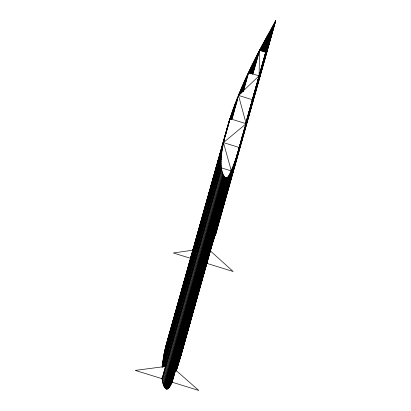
<?xml version="1.0" encoding="UTF-8"?>
<svg xmlns="http://www.w3.org/2000/svg" width="411" height="411" viewBox="0 0 411 411"><rect width="100%" height="100%" fill="white"/><g stroke="black" fill="none" stroke-linecap="round" stroke-linejoin="round"><path stroke-width="0.62" d="M231.722 119.498L238.488 95.414L259.105 75.881L259.505 50.085L265.758 52.022M263.204 61.003L256.67 84.851C247.021 115.013 242.521 147.323 228.655 175.99C227.864 177.958 225.295 178.718 224.252 176.535C219.957 169.399 221.082 160.465 221.776 152.548C229.574 105.159 252.637 62.04 275.75 20.55L215.883 233.561L275.75 20.55M162.062 367.095L164.364 352.376L169.044 334.641M192.137 315.206L192.785 312.812M193.432 310.413L193.915 308.62M194.239 307.423L194.722 305.625M189.712 324.181L191.978 315.802M189.553 324.777L181.631 353.321L176.304 370.717M165.977 345.512L227.889 125.16M165.407 347.804L229.302 120.587M164.873 350.09L229.924 118.681L246.153 123.706L238.488 95.414L252.637 99.796M171.546 326.416L170.555 329.879M171.89 325.183L173.976 317.77M174.321 316.537L176.057 310.362M176.406 309.129L180.573 294.307M180.917 293.069L182.654 286.893M183.003 285.66L185.084 278.247M185.433 277.014L187.169 270.839M187.514 269.606L189.599 262.192M189.944 260.959L191.68 254.784M192.029 253.546L192.898 250.458M193.242 249.225L193.766 247.371M194.46 244.905L196.196 238.724M196.54 237.491L197.408 234.404M197.758 233.171L198.277 231.316M198.626 230.083L200.357 223.908M201.056 221.437L201.924 218.349M202.269 217.111L204.005 210.935M204.354 209.702L208.516 194.881M208.865 193.648L213.032 178.826M213.381 177.588L215.112 171.413M215.462 170.18L217.542 162.771M217.892 161.533L219.628 155.358M219.972 154.125L221.709 147.95M222.058 146.712L224.139 139.303M224.488 138.07L230.042 118.306M164.364 352.376L224.206 139.493M224.725 137.644L230.802 116.025M164.076 353.789L223.44 142.591L246.153 123.706M225.331 135.984L226.199 132.897M226.543 131.659L227.067 129.809M227.761 127.338L229.497 121.163M229.841 119.925L231.578 113.749M163.897 354.662L223.26 143.465M230.294 118.892L232.374 111.479M163.46 356.943L222.824 145.746M230.412 119.092L233.186 109.208M163.064 359.219L222.433 148.022M230.545 119.293L234.018 106.942M162.715 361.49L222.079 150.292M230.699 119.498L234.866 104.677M231.039 119.087L235.724 102.416M162.412 363.745L221.776 152.548M231.218 119.298L236.602 100.156M162.16 365.985L221.524 154.788M231.419 119.509L237.491 97.895M162.314 366.972L221.329 157.007M232.194 118.712L233.587 113.77M233.931 112.537L234.799 109.449M235.149 108.216L235.667 106.362M236.017 105.124L237.753 98.948M238.272 97.099L239.315 93.395M239.202 94.854L240.245 91.144M162.699 367.311L221.195 159.201M239.623 94.463L241.185 88.904M163.326 366.997L221.128 161.359M240.055 94.073L242.141 86.664M240.502 93.687L243.107 84.425M164.03 366.643L221.139 163.475M240.959 93.307L244.083 82.19M241.427 92.927L245.074 79.96M164.636 366.848L221.226 165.53M241.904 92.552L246.071 77.73M242.567 91.561L247.083 75.506M221.395 167.498L162.032 378.695C163.367 390.542 168.556 393.219 172.743 380.437M162.088 379.091L221.452 167.894L231.362 170.961L171.998 382.158L198.775 390.45L175.44 369.915M243.065 91.191L248.1 73.286M243.05 91.72L248.429 72.577L259.105 75.881M243.404 91.448L244.273 88.36M244.617 87.122L245.485 84.034M245.835 82.801L246.353 80.946M246.703 79.713L249.133 71.067M162.288 380.545L221.652 169.347M248.953 73.179L250.171 68.853M249.307 73.441L251.219 66.649M162.617 382.24L221.986 171.043M249.847 73.091L252.277 64.445M250.222 73.364L253.346 62.246M163.008 383.72L222.372 172.522M250.607 73.636L254.424 60.052M163.414 384.927L222.777 173.73M251.003 73.918L255.514 57.864M163.809 385.888L223.173 174.69M251.578 73.595L256.613 55.685M251.989 73.898L257.718 53.517M164.189 386.648L223.558 175.451M252.416 74.206L258.838 51.36M164.549 387.254L223.918 176.057M252.744 74.129L259.505 50.085M164.883 387.732L224.252 176.535M253.197 73.292L253.721 71.437M254.065 70.204L259.968 49.207M165.191 388.112L224.555 176.915M260.071 50.769L261.113 47.059M165.469 388.41L224.838 177.213M260.708 50.476L262.269 44.917M165.736 388.652L225.1 177.454M165.993 388.847L225.356 177.65M261.185 50.805L263.446 42.775M166.239 388.996L225.608 177.799M166.481 389.099L225.845 177.901M261.679 51.128L264.633 40.632M166.727 389.155L226.096 177.958M166.994 389.166L226.363 177.968M167.277 389.104L226.641 177.906M262.187 51.457L265.83 38.485M167.554 388.981L226.923 177.783M167.842 388.796L227.206 177.598M262.876 51.164L267.042 36.343M168.14 388.544L227.504 177.347M168.469 388.21L227.833 177.013M168.849 387.773L228.213 176.571M263.4 51.483L268.26 34.19M169.291 387.188L228.655 175.99M169.805 386.407L229.168 175.209M263.934 51.791L269.488 32.032M170.406 385.384L229.775 174.187M171.115 384.033L230.484 172.831M264.463 52.115L270.71 29.885M171.916 382.348L231.28 171.151M172.918 379.821L232.107 169.24M265.141 51.843L271.912 27.758M175.816 370.378L232.924 167.205M175.929 370.717L233.731 165.078M176.196 370.373L234.522 162.879M246.4 120.808L246.954 118.861M247.268 117.721L248.136 114.633M248.861 112.069L249.385 110.215M249.698 109.074L267.273 46.839L275.247 22.364M265.614 52.212L273.079 25.657M176.103 371.225L235.292 160.644M245.896 122.838L267.273 46.839M208.983 254.599L209.502 252.744M213.494 238.539L214.018 236.69M215.58 231.131L216.083 229.261M220.09 215.076L220.599 213.206M233.237 168.217L233.756 166.368M236.931 155.173L237.45 153.324M241.442 139.118L242.387 135.568M243.528 131.71L244.031 129.84M245.562 124.374L268.681 42.148M176.679 369.587L236.238 157.767M236.556 156.797L237.496 153.246M237.769 152.476L238.323 150.354M238.591 149.465L239.926 144.6M240.23 143.562L244.884 127.158M245.182 125.997L269.395 39.816M177.418 367.306L270.114 37.493M178.143 365.004L270.849 35.187M179.566 360.355L274.183 23.617M180.948 355.674L272.349 30.584M211.485 246.384L213.756 239.505L273.12 28.308M213.756 239.505L273.896 26.068M215.986 232.292L217.722 226.117M218.071 224.884L218.59 223.029M218.935 221.796L219.803 218.709M220.152 217.476L222.233 210.062M222.582 208.829L224.319 202.654M224.663 201.416L226.399 195.24M226.749 194.007L228.829 186.594M229.179 185.361L230.915 179.186M231.259 177.953L235.426 163.131M235.775 161.893L239.942 147.076M240.286 145.838L242.022 139.663M242.372 138.43L246.538 123.608M246.883 122.37L247.751 119.282M248.1 118.049L250.181 110.641M250.53 109.403L252.267 103.228M252.611 101.995L256.777 87.173M257.127 85.94L258.863 79.765M259.207 78.527L261.293 71.118M261.637 69.88L263.374 63.705M263.723 62.472L267.885 47.65M268.234 46.417L269.97 40.242M270.32 39.004L275.18 21.716M214.532 237.265L274.676 23.884M263.872 58.629L265.213 53.903M210.211 250.433L210.751 248.696M169.219 334.071L169.938 331.785M170.092 331.307L170.401 330.357M215.313 235.087L216.083 233.032M216.001 232.523L216.386 231.747M215.066 234.342L215.811 232.914M192.954 250.165L173.36 252.991L190.401 258.267M165.474 366.453L135.25 370.409L162.032 378.695L161.944 377.714M239.413 147.539L223.44 142.591L231.362 170.961M206.394 263.22L233.176 271.512L210.427 250.977"/></g></svg>
